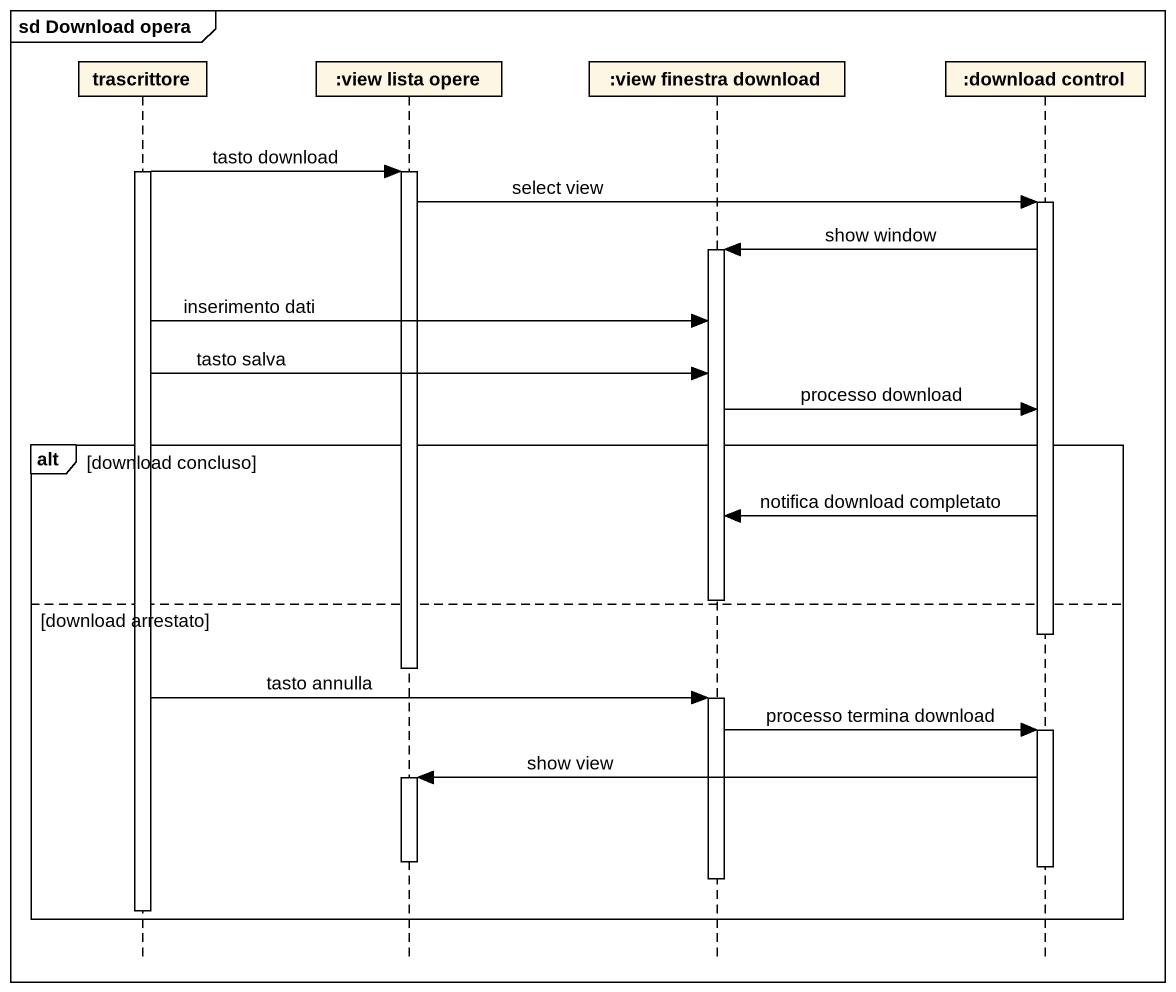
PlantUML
@startuml
mainframe sd Download opera
hide footbox
participant trascrittore
participant ":view lista opere" as view_lista_opere
participant ":view finestra download" as view_finestra_download
participant ":download control" as download_control

activate trascrittore
trascrittore -> view_lista_opere : tasto download
activate view_lista_opere
view_lista_opere -> download_control : select view
activate download_control
download_control -> view_finestra_download : show window
activate view_finestra_download
trascrittore -> view_finestra_download : inserimento dati
trascrittore -> view_finestra_download : tasto salva
view_finestra_download -> download_control : processo download
alt download concluso
  download_control -> view_finestra_download : notifica download completato
  deactivate view_finestra_download
else download arrestato
  deactivate download_control
  deactivate view_lista_opere
  trascrittore -> view_finestra_download : tasto annulla
  activate view_finestra_download
  view_finestra_download -> download_control : processo termina download
  activate download_control
  download_control -> view_lista_opere : show view
  activate view_lista_opere
  deactivate view_lista_opere
  deactivate download_control
  deactivate view_finestra_download
  deactivate trascrittore
end
@enduml
